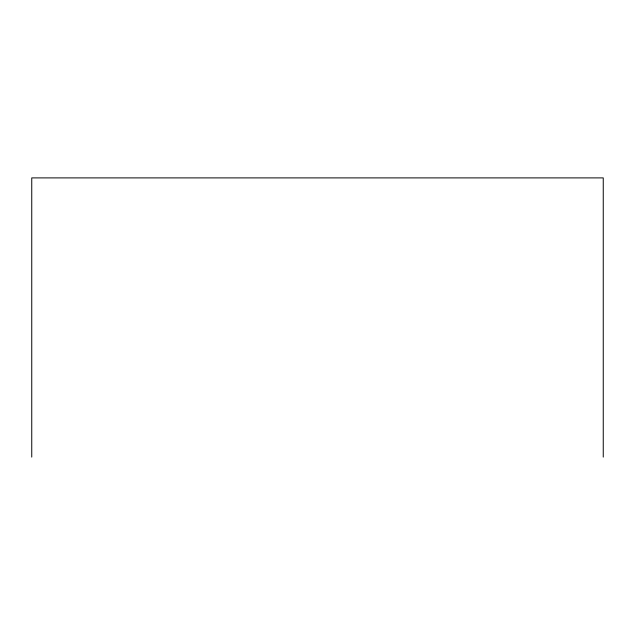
<?xml version="1.0" encoding="UTF-8"?>
<svg xmlns="http://www.w3.org/2000/svg" width="635" height="635" viewBox="0 0 635 635"><rect width="100%" height="100%" fill="white"/><g stroke="black" fill="none" stroke-linecap="round" stroke-linejoin="round"><path stroke-width="0.95" d="M603.25 457.105L603.25 177.895L31.75 177.895L31.75 457.105"/></g></svg>
